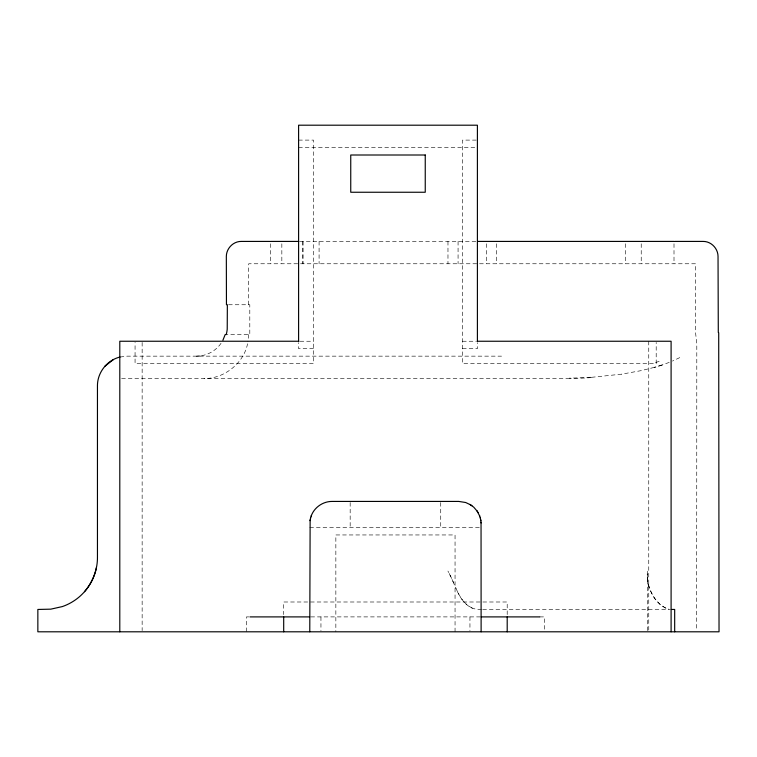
<?xml version="1.0" encoding="UTF-8"?>
<svg xmlns="http://www.w3.org/2000/svg" width="757" height="757" viewBox="0 0 757 757"><rect width="100%" height="100%" fill="white"/><g stroke="black" fill="none" stroke-linecap="round" stroke-linejoin="round"><path stroke-width="0.57" stroke-dasharray="3.79 2.84" d="M248.684 304.749L248.684 263.767L695.683 263.767L695.683 333.799L696.8 343.735L696.686 630.619M647.282 630.638L647.462 571.071C645.74 586.041 654.237 604.824 668.828 609.177M248.675 334.547L247.899 341.776M247.558 343.754C243.612 363.833 223.258 379.03 204.012 378.5M221.053 343.29C215.603 351.201 206.226 356.14 196.621 356.15M679.777 357.597L672.462 361.07M669.245 362.385L662.129 364.978M654.275 367.382L641.255 370.618L621.629 374.157M120.117 357.02L127.252 356.15L501.55 356.15M621.629 374.157L590.791 377.393M196.678 356.15L200.113 355.941M569.614 378.339L119.795 378.5M298.599 140.102L313.502 140.102L313.502 363.597L135.068 363.597L135.068 342.429M476.248 140.102L462.499 140.102L462.499 363.597L656.196 363.597L656.196 342.429M298.599 147.549L477.402 147.549M299.687 241.417L476.352 241.417M228.538 304.749L249.801 304.749L249.801 334.547L226.201 334.547M300.018 341.246L313.502 341.246M462.499 341.246L476.399 341.246M313.502 348.703L298.599 348.703L298.599 342.807M462.499 348.703L477.402 348.703L477.402 342.807M309.774 527.497L481.121 527.497M481.575 609.451C460.284 610.89 456.244 585.152 447.907 571.033M482.711 609.451L670.475 609.451M248.816 616.898L246.451 616.898L246.451 631.802M310.815 616.898L480.089 616.898M539.722 616.898L544.444 616.898L544.444 631.802M666.009 608.316L660.539 604.957L655.543 599.487A53.548 26.769 90 0 1 649.43 587.962M472.453 608.316L466.984 604.957L461.978 599.487A53.548 26.769 -90 0 1 455.865 587.971M449.166 573.446L454.579 584.735M649.241 587.47L647.746 581.84L647.244 574.904M674.004 243.773L674.004 263.767M648.749 341.246L648.749 630.619M641.226 243.773L641.226 263.767M625.282 243.773L625.282 263.767M507.199 614.608L507.199 601.995L283.695 601.995L283.695 614.608M496.393 243.773L496.393 263.767M486.297 243.773L486.297 263.767M469.946 616.898L469.946 630.657M458.07 241.417L458.07 263.767M455.052 631.802L455.052 534.953L335.853 534.953L335.853 631.802M447.974 241.417L447.974 263.767M440.725 502.544L440.725 527.497M350.169 502.544L350.169 527.497M320.949 616.898L320.949 630.657M319.085 241.417L319.085 263.767M303.103 241.417L303.103 263.767M302.649 241.417L302.649 263.767M281.841 243.773L281.841 263.767M270.372 243.773L270.363 263.767M142.146 342.429L142.146 630.619M591.217 377.62A284.462 80.895 10.8 0 1 570.012 378.585M662.318 365.025A299.526 72.445 8.1 0 1 654.483 367.438M661.959 364.931A299.545 72.36 8.1 0 1 654.105 367.334M659.167 361.363A308.269 55.412 0.2 0 1 655.344 362.575M590.451 377.213A284.414 80.526 10.7 0 1 569.292 378.14"/><path stroke-width="1.14" d="M718.705 332.702L719.036 631.802L37.85 631.802L37.85 609.451L50.785 609.158L62.367 606.575A52.394 52.394 0 0 0 75.52 599.799C89.118 590.242 97.549 573.92 97.454 557.303L97.454 385.947C97.284 372.605 107.106 360.02 120.117 357.02M310.02 520.646L310.654 517.674M310.133 519.945L309.774 631.802M96.451 567.466C94.672 576.418 90.49 584.858 84.481 591.719M310.474 518.356L311.401 515.47M311.155 516.123C314.146 507.455 322.974 501.342 332.124 501.427L391.464 501.427A29.788 0.795 0 0 0 399.441 501.427L458.77 501.427L465.687 502.516L470.646 504.872M222.918 340.205L225.189 334.547L226.201 334.547A29.712 29.712 0 0 0 227.223 329.115L227.355 304.749L226.447 304.749L226.334 256.32C226.409 248.372 233.317 241.246 241.351 241.417L269.785 241.417M718.298 332.512L718.033 256.32C717.958 248.372 711.05 241.246 703.016 241.417L674.582 241.417M104.939 366.189L113.399 359.566M270.363 241.417L298.693 241.417M477.497 241.417L640.564 241.417M641.226 241.417L674.004 241.417M298.854 341.246L119.795 341.246L119.795 631.802M477.402 341.246L671.099 341.246L671.099 631.802M671.658 609.451L674.676 609.451L674.676 631.802M249.942 616.898L309.717 616.898M481.187 616.898L539.788 616.898M469.955 504.427L473.74 507.171L477.317 511.344M471.233 505.25L471.923 505.704M476.863 510.653L479.739 516.123M477.695 511.931L478.14 512.621M479.493 515.47L480.43 518.356M480.241 517.674L480.875 520.646M480.761 519.945L481.083 522.955M481.045 522.254L481.121 631.802M507.199 616.898L507.199 631.802M477.402 341.625L477.402 125.198L298.599 125.198L298.599 341.625M283.695 616.898L283.695 631.802M425.245 155.005L350.746 155.005L350.746 192.25L425.245 192.25L425.245 155.005"/></g></svg>
